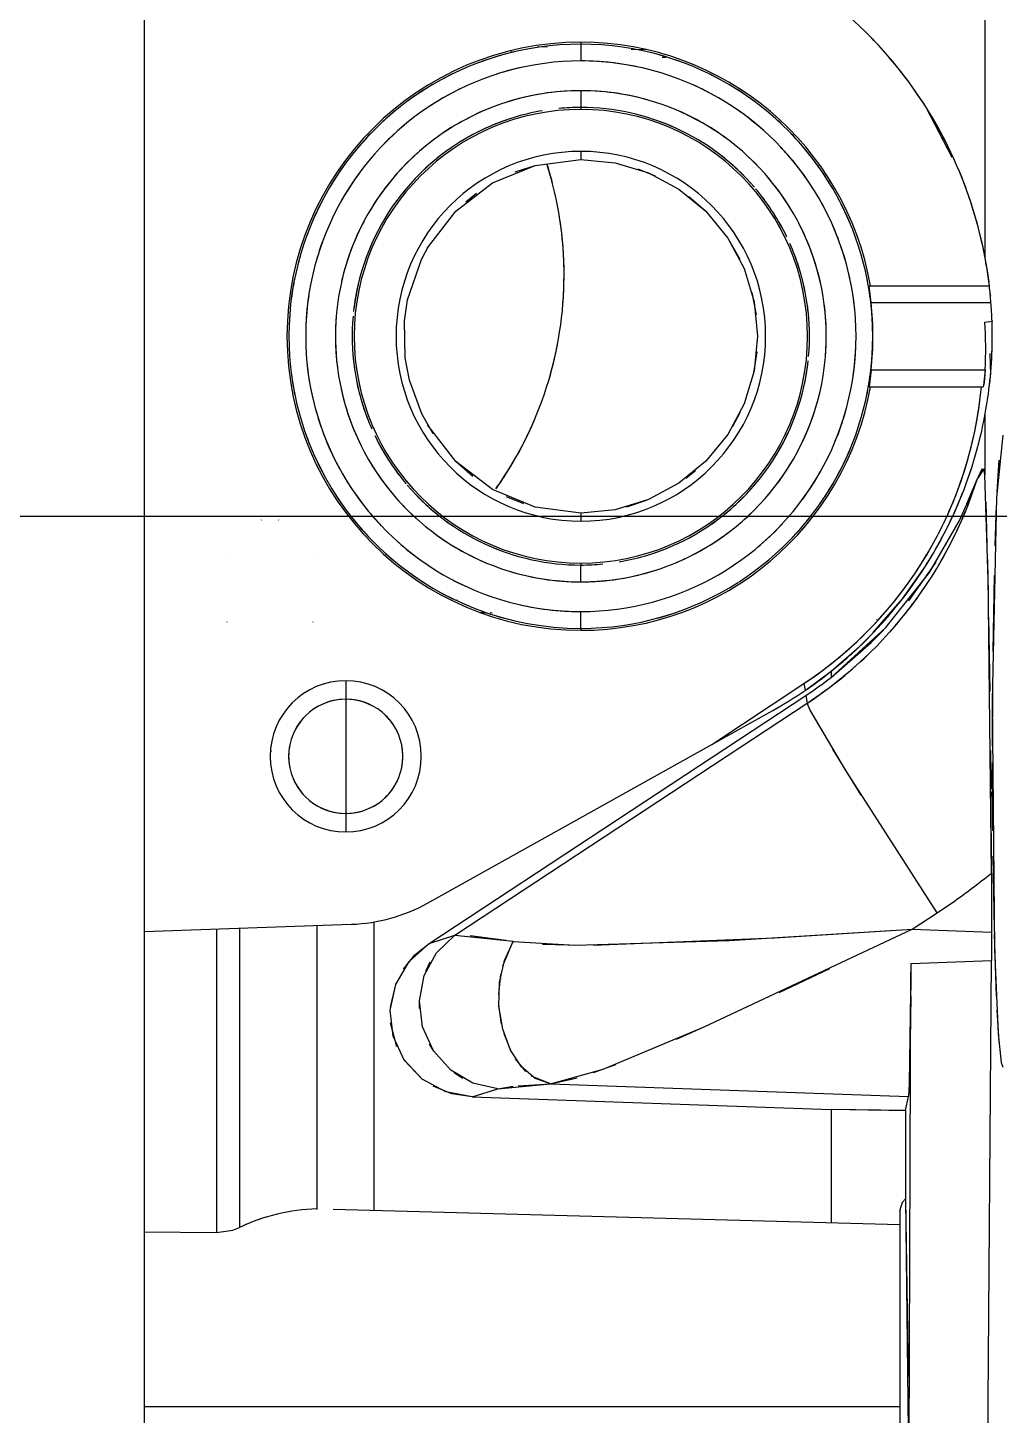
# Model space of a CAD drawing. Extents: x 33214 to 95067, y 8279 to 51908.
# Drawn here: x 43700.8 to 43758.6, y 24386.1 to 24468.6 of the extents above; entities that cross this region are included whole.
import ezdxf

# ---------------------------------------------------------------- set-up
doc = ezdxf.new("R2010")
doc.units = 0
doc.header["$LTSCALE"] = 300
doc.header["$MEASUREMENT"] = 0
doc.linetypes.add('SNT-025', pattern=[0.74, 0.4, -0.17, 0, -0.17])
doc.layers.add('GENERATORSETT', color=1, linetype='CONTINUOUS')

# ---------------------------------------------------------------- blocks, each defined once
blk = doc.blocks.new('GENERATOR-BORDE')
at = {"layer": 'GENERATORSETT'}
for p, q in [((-1496.049, 50.278), (-1496.049, 15.358)), ((-1496.049, 50.278), (-1496.049, 15.358)), ((-1546.108, 49.404), (-1546.108, -24.725)), ((-1546.108, 49.404), (-1546.108, -24.725)), ((-1520.108, 28.2), (-1520.108, 28.084)), ((-1520.108, 28.2), (-1520.108, 28.084)), ((-1520.108, 28.084), (-1520.108, 27.084)), ((-1520.108, 28.084), (-1520.108, 27.084)), ((-1524.292, 27.63), (-1524.116, 27.624)), ((-1524.292, 27.63), (-1524.116, 27.624)), ((-1515.269, 27.315), (-1515.053, 27.307)), ((-1515.269, 27.315), (-1515.053, 27.307)), ((-1501.378, 26.83), (-1501.377, 26.83)), ((-1520.108, 25.316), (-1520.108, 24.316)), ((-1520.108, 25.316), (-1520.108, 24.316)), ((-1520.108, 24.316), (-1520.108, 24.2)), ((-1520.108, 24.316), (-1520.108, 24.2)), ((-1499.537, 24.299), (-1498.013, 21.367)), ((-1520.108, 21.703), (-1520.108, 21.228)), ((-1520.108, 21.703), (-1520.108, 21.228)), ((-1497.668, 20.703), (-1497.584, 20.541)), ((-1505.369, 19.944), (-1505.369, 19.804)), ((-1505.369, 19.944), (-1505.369, 19.804)), ((-1505.369, 17.615), (-1505.369, 17.606)), ((-1505.369, 17.615), (-1505.369, 17.606)), ((-1496.186, 16.099), (-1496.186, 16.096)), ((-1496.186, 16.097), (-1495.907, 14.591)), ((-1496.017, 15.077), (-1495.907, 14.591)), ((-1495.907, 14.591), (-1495.901, 14.385)), ((-1495.907, 14.591), (-1495.825, 13.937)), ((-1502.938, 13.7), (-1502.868, 13.7)), ((-1502.938, 13.7), (-1502.868, 13.7)), ((-1502.868, 13.7), (-1495.786, 13.7)), ((-1502.868, 13.7), (-1495.785, 13.7)), ((-1502.829, 12.7), (-1495.687, 12.7)), ((-1502.829, 12.7), (-1495.687, 12.7)), ((-1495.73, 13.177), (-1495.725, 13.138)), ((-1496.061, 11.548), (-1495.624, 11.593)), ((-1496.061, 11.548), (-1495.624, 11.593)), ((-1495.626, 11.624), (-1495.625, 11.624)), ((-1495.625, 11.624), (-1495.623, 11.573)), ((-1495.625, 11.624), (-1495.624, 11.593)), ((-1495.625, 11.624), (-1495.624, 11.593)), ((-1495.751, 9.678), (-1495.711, 8.412)), ((-1502.829, 8.7), (-1496.03, 8.7)), ((-1502.829, 8.7), (-1496.03, 8.7)), ((-1502.938, 7.7), (-1502.868, 7.7)), ((-1502.938, 7.7), (-1502.868, 7.7)), ((-1502.868, 7.7), (-1496.258, 7.7)), ((-1502.868, 7.7), (-1496.258, 7.7)), ((-1500.101, 7.696), (-1500.1, 7.673)), ((-1496.258, 7.7), (-1496.153, 7.7)), ((-1496.258, 7.7), (-1496.153, 7.7)), ((-1496.258, 7.7), (-1496.153, 7.7)), ((-1496.049, 6.122), (-1496.049, 2.45)), ((-1496.049, 6.122), (-1496.049, 2.45)), ((-1497.008, 2.368), (-1497.005, 2.378)), ((-1497.008, 2.37), (-1497.005, 2.378)), ((-1497.008, 2.368), (-1497.005, 2.378)), ((-1496.493, 2.231), (-1496.493, 2.233)), ((-1505.369, 1.596), (-1505.369, 1.472)), ((-1505.369, 1.596), (-1505.369, 1.472)), ((-1497.539, 0.967), (-1497.381, 1.383)), ((-2671.228, 0), (68.869, 0)), ((-1520.108, 0.172), (-1520.108, -0.303)), ((-1520.108, 0.172), (-1520.108, -0.303)), ((-1539.136, -0.237), (-1539.12, -0.233)), ((-1538.12, -0.233), (-1538.102, -0.238)), ((-1541.19, -2.3), (-1541.187, -2.3)), ((-1536.052, -2.3), (-1536.05, -2.3)), ((-1520.108, -2.8), (-1520.108, -2.916)), ((-1520.108, -2.8), (-1520.108, -2.916)), ((-1520.108, -3.916), (-1520.108, -2.916)), ((-1520.108, -3.916), (-1520.108, -2.916)), ((-1500.95, -4.917), (-1499.722, -3.187)), ((-1499.722, -3.187), (-1499.7, -3.142)), ((-1502.707, -6.927), (-1500.95, -4.917)), ((-1527.587, -4.996), (-1527.448, -4.991)), ((-1527.587, -4.996), (-1527.448, -4.991)), ((-1526.071, -5.738), (-1525.801, -5.743)), ((-1525.513, -5.748), (-1525.383, -5.75)), ((-1520.108, -6.684), (-1520.108, -5.684)), ((-1520.108, -6.684), (-1520.108, -5.684)), ((-1541.19, -6.3), (-1541.187, -6.3)), ((-1541.187, -6.3), (-1541.183, -6.316)), ((-1536.058, -6.318), (-1536.052, -6.3)), ((-1536.052, -6.3), (-1536.05, -6.3)), ((-1502.499, -6.15), (-1502.462, -6.15)), ((-1502.034, -6.158), (-1502.032, -6.158)), ((-1495.555, -6.271), (-1495.552, -6.271)), ((-1520.108, -6.684), (-1520.108, -6.8)), ((-1520.108, -6.684), (-1520.108, -6.8)), ((-1502.93, -7.182), (-1502.872, -7.117)), ((-1505.212, -9.239), (-1503.692, -7.926)), ((-1534.108, -9.8), (-1534.108, -10.9)), ((-1534.108, -9.8), (-1534.108, -10.9)), ((-1506.758, -10.379), (-1505.212, -9.239)), ((-1505.212, -9.239), (-1505.212, -9.606)), ((-1505.212, -9.239), (-1505.212, -9.606)), ((-1529.14, -25.43), (-1506.705, -10.671)), ((-1529.14, -25.43), (-1506.705, -10.671)), ((-1512.308, -13.59), (-1506.831, -9.971)), ((-1512.308, -13.59), (-1506.831, -9.971)), ((-1506.831, -9.971), (-1506.758, -10.379)), ((-1506.831, -9.971), (-1506.758, -10.379)), ((-1506.705, -10.671), (-1506.623, -11.131)), ((-1506.705, -10.671), (-1506.623, -11.131)), ((-1534.108, -10.9), (-1534.108, -14.3)), ((-1534.108, -10.9), (-1534.108, -14.3)), ((-1527.612, -24.94), (-1506.623, -11.131)), ((-1527.612, -24.94), (-1506.623, -11.131)), ((-1512.308, -13.59), (-1508.686, -11.57)), ((-1512.308, -13.59), (-1508.686, -11.57)), ((-1538.587, -14), (-1538.528, -14)), ((-1538.587, -14), (-1538.528, -14)), ((-1529.237, -23.033), (-1512.308, -13.59)), ((-1529.237, -23.033), (-1512.308, -13.59)), ((-1534.108, -14.3), (-1534.108, -17.7)), ((-1534.108, -14.3), (-1534.108, -17.7)), ((-1534.108, -17.7), (-1534.108, -18.8)), ((-1534.108, -17.7), (-1534.108, -18.8)), ((-1495.659, -21.247), (-1495.659, -24.756)), ((-1495.659, -21.247), (-1495.659, -24.756)), ((-1495.557, -21.729), (-1495.551, -21.729)), ((-1500.376, -24.591), (-1498.896, -23.617)), ((-1500.376, -24.591), (-1498.896, -23.617)), ((-1546.108, -24.725), (-1533.759, -24.294)), ((-1546.108, -24.725), (-1533.759, -24.294)), ((-1546.108, -24.725), (-1546.108, -42.608)), ((-1546.108, -24.725), (-1546.108, -42.608)), ((-1541.804, -24.575), (-1541.804, -42.632)), ((-1541.804, -24.575), (-1541.804, -42.632)), ((-1540.443, -24.527), (-1540.443, -42.348)), ((-1540.443, -24.527), (-1540.443, -42.348)), ((-1535.831, -24.366), (-1535.831, -41.24)), ((-1535.831, -24.366), (-1535.831, -41.24)), ((-1532.427, -24.157), (-1532.427, -41.318)), ((-1532.427, -24.157), (-1532.427, -41.318)), ((-1500.376, -24.591), (-1495.659, -24.756)), ((-1500.376, -24.591), (-1495.659, -24.756)), ((-1529.14, -25.43), (-1527.612, -24.94)), ((-1529.14, -25.43), (-1527.612, -24.94)), ((-1500.562, -56.35), (-1500.453, -27.133)), ((-1500.562, -56.35), (-1500.453, -27.133)), ((-1500.449, -26.622), (-1495.664, -26.454)), ((-1495.878, -56.436), (-1495.655, -26.454)), ((-1495.878, -56.436), (-1495.655, -26.454)), ((-1495.664, -26.454), (-1495.655, -26.454)), ((-1495.664, -26.454), (-1495.655, -26.454)), ((-1495.664, -26.454), (-1495.655, -26.454)), ((-1524.88, -27.551), (-1524.864, -27.552)), ((-1524.88, -27.551), (-1524.864, -27.552)), ((-1507.88, -28.145), (-1507.872, -28.145)), ((-1507.88, -28.145), (-1507.872, -28.145)), ((-1521.924, -33.795), (-1500.607, -34.54)), ((-1521.924, -33.795), (-1500.607, -34.54)), ((-1526.579, -34.57), (-1525.051, -34.08)), ((-1526.579, -34.57), (-1525.051, -34.08)), ((-1526.579, -34.57), (-1505.212, -35.317)), ((-1526.579, -34.57), (-1505.212, -35.317)), ((-1500.778, -35.375), (-1500.607, -34.54)), ((-1500.778, -35.375), (-1500.607, -34.54)), ((-1505.212, -35.317), (-1505.212, -42.056)), ((-1505.212, -35.317), (-1505.212, -42.056)), ((-1500.778, -35.375), (-1500.778, -40.636)), ((-1500.778, -35.375), (-1500.778, -40.636)), ((-1535.832, -41.24), (-1535.831, -41.24)), ((-1534.855, -41.252), (-1501.108, -42.167)), ((-1500.817, -40.696), (-1500.778, -40.654)), ((-1501.108, -41.352), (-1501.108, -42.002)), ((-1501.108, -41.352), (-1501.108, -42.002)), ((-1501.108, -42.002), (-1501.108, -42.167)), ((-1546.108, -42.608), (-1541.804, -42.632)), ((-1546.108, -42.608), (-1546.108, -44.728)), ((-1546.108, -42.608), (-1541.804, -42.632)), ((-1546.108, -42.608), (-1546.108, -53)), ((-1501.108, -42.167), (-1501.108, -53)), ((-1501.108, -42.187), (-1501.108, -42.197)), ((-1501.108, -42.417), (-1501.108, -43.18)), ((-1501.108, -43.778), (-1501.108, -45.235)), ((-1546.108, -45.635), (-1546.108, -48.54)), ((-1501.108, -46.207), (-1501.108, -48.899)), ((-1546.108, -48.955), (-1546.108, -53)), ((-1501.108, -49.282), (-1501.108, -53)), ((-1546.108, -53), (-1546.108, -54.424)), ((-1546.108, -53), (-1546.108, -54.424)), ((-1546.108, -53), (-1501.108, -53)), ((-1546.108, -53), (-1501.108, -53)), ((-1501.108, -53), (-1501.108, -56.51)), ((-1501.108, -53), (-1501.108, -63.833))]:
    blk.add_line(p, q, dxfattribs=at)
for points in [[(-1522.115, 27.91), (-1522.716, 27.927)], [(-1522.115, 27.91), (-1522.716, 27.927)], [(-1516.268, 27.741), (-1517.111, 27.766)], [(-1516.268, 27.741), (-1517.111, 27.766)], [(-1529.236, 15.97), (-1527.56, 18.15), (-1525.377, 19.822), (-1522.835, 20.872), (-1520.108, 21.228)], [(-1524.021, 20.479), (-1522.838, 20.872)], [(-1520.108, 21.228), (-1518.056, 21.024), (-1516.083, 20.423), (-1514.266, 19.449), (-1512.672, 18.14), (-1511.365, 16.545), (-1510.393, 14.726), (-1509.795, 12.752), (-1509.593, 10.7), (-1509.795, 8.648), (-1510.393, 6.674), (-1511.365, 4.855), (-1512.672, 3.26), (-1514.266, 1.951), (-1516.083, 0.977), (-1518.056, 0.376), (-1520.108, 0.172)], [(-1516.706, 20.659), (-1515.692, 20.251)], [(-1526.965, 18.7), (-1526.314, 19.214)], [(-1513.677, 19.026), (-1512.692, 18.159)], [(-1529.582, 15.318), (-1529.176, 16.071)], [(-1511.33, 16.492), (-1510.65, 15.298)], [(-1530.425, 12.864), (-1529.582, 15.319)], [(-1509.922, 13.31), (-1509.67, 11.971)], [(-1502.829, 12.7), (-1502.938, 13.7)], [(-1502.829, 12.7), (-1502.893, 13.235)], [(-1530.608, 11.627), (-1530.425, 12.864)], [(-1530.571, 9.414), (-1530.608, 11.627)], [(-1530.318, 8.081), (-1530.571, 9.415)], [(-1509.634, 9.78), (-1509.82, 8.527)], [(-1502.829, 8.7), (-1502.938, 7.7)], [(-1502.829, 8.7), (-1502.893, 8.165)], [(-1496.03, 8.7), (-1496.126, 7.776), (-1496.153, 7.7)], [(-1496.03, 8.7), (-1496.097, 7.945)], [(-1529.584, 6.084), (-1530.319, 8.082)], [(-1496.098, 7.937), (-1496.153, 7.7)], [(-1528.904, 4.894), (-1529.584, 6.085)], [(-1510.634, 6.136), (-1511.069, 5.325)], [(-1520.108, 0.172), (-1522.835, 0.528), (-1525.377, 1.578), (-1527.56, 3.25), (-1529.236, 5.43)], [(-1494.983, 4.816), (-1495.353, 1.103), (-1495.609, -10.995), (-1495.472, -25.798), (-1495.254, -30.821), (-1495.077, -32.512), (-1494.983, -32.796)], [(-1495.218, 3.32), (-1495.337, 1.436)], [(-1526.548, 2.361), (-1527.534, 3.224)], [(-1513.278, 2.699), (-1513.861, 2.235)], [(-1496.049, 2.45), (-1496.118, 2.819), (-1496.492, 2.233)], [(-1496.205, 2.818), (-1496.492, 2.233)], [(-1496.226, 2.796), (-1496.492, 2.233)], [(-1496.205, 2.818), (-1496.224, 2.797)], [(-1497.116, 0.719), (-1496.492, 2.234)], [(-1496.493, 2.23), (-1496.492, 2.234)], [(-1495.842, -4.412), (-1496.049, 2.45)], [(-1523.513, 0.733), (-1524.527, 1.138)], [(-1516.22, 0.922), (-1517.384, 0.534)], [(-1497.135, 0.675), (-1496.892, 1.238)], [(-1505.212, -9.606), (-1501.952, -6.641), (-1499.355, -3.363), (-1497.59, -0.299), (-1497.118, 0.713)], [(-1495.906, -1.741), (-1495.983, 0.821)], [(-1495.373, 0.646), (-1495.46, -1.773)], [(-1495.979, -0.393), (-1495.985, -0.391)], [(-1495.437, -0.621), (-1495.441, -0.619)], [(-1495.659, -21.247), (-1495.862, -3.517), (-1495.893, -2.248)], [(-1500.575, -5.037), (-1498.955, -2.747)], [(-1495.507, -3.533), (-1495.584, -8.035)], [(-1495.826, -5.161), (-1495.836, -4.692)], [(-1495.735, -10.432), (-1495.809, -6.015)], [(-1505.212, -9.606), (-1502.823, -7.533), (-1502.097, -6.795)], [(-1495.605, -10.278), (-1495.617, -13.677)], [(-1498.896, -23.617), (-1504.322, -15.15), (-1506.445, -11.547), (-1506.623, -11.131)], [(-1503.412, -16.609), (-1505.102, -13.877)], [(-1495.676, -16.227), (-1495.694, -13.944)], [(-1495.617, -14.677), (-1495.596, -18.733)], [(-1495.659, -21.247), (-1495.675, -16.404)], [(-1495.58, -20.25), (-1495.504, -24.565)], [(-1524.134, -25.31), (-1520.455, -25.54), (-1511.285, -25.252), (-1500.376, -24.591)], [(-1521.924, -33.795), (-1518.77, -32.911), (-1512.769, -30.4), (-1500.376, -24.591)], [(-1519.376, -25.541), (-1508.587, -25.102), (-1500.376, -24.591)], [(-1500.377, -24.591), (-1500.376, -24.591)], [(-1495.659, -24.756), (-1495.664, -26.454)], [(-1495.659, -24.756), (-1495.664, -26.454)], [(-1526.579, -34.57), (-1528.157, -34.271), (-1529.554, -33.515), (-1530.634, -32.376), (-1531.292, -30.963), (-1531.464, -29.414), (-1531.134, -27.879), (-1530.333, -26.506), (-1529.14, -25.43)], [(-1530.67, -26.97), (-1529.988, -26.123), (-1529.14, -25.43)], [(-1525.051, -34.08), (-1526.536, -33.751), (-1527.859, -32.972), (-1528.892, -31.817), (-1529.533, -30.399), (-1529.722, -28.855), (-1529.439, -27.335), (-1528.712, -25.986), (-1527.612, -24.94)], [(-1527.612, -24.94), (-1524.141, -25.309)], [(-1526.69, -24.957), (-1524.575, -25.238)], [(-1521.923, -33.795), (-1522.824, -33.473), (-1523.639, -32.782), (-1524.302, -31.777), (-1524.763, -30.538), (-1524.983, -29.163), (-1524.947, -27.76), (-1524.656, -26.441), (-1524.134, -25.31)], [(-1524.753, -26.762), (-1524.15, -25.337)], [(-1524.141, -25.309), (-1524.134, -25.31)], [(-1524.138, -25.309), (-1524.134, -25.31)], [(-1522.401, -25.484), (-1520.126, -25.542)], [(-1495.497, -24.871), (-1495.376, -28.574)], [(-1495.474, -25.628), (-1495.477, -25.629)], [(-1529.343, -27.085), (-1529.077, -26.539)], [(-1508.306, -28.346), (-1505.276, -26.919)], [(-1500.453, -26.961), (-1500.555, -33.8), (-1500.607, -34.54)], [(-1500.452, -26.622), (-1500.46, -28.214)], [(-1531.451, -29.229), (-1531.105, -27.806)], [(-1524.998, -28.474), (-1524.87, -27.264)], [(-1529.715, -29.308), (-1529.72, -28.818)], [(-1500.462, -28.559), (-1500.492, -31.242)], [(-1524.835, -30.232), (-1524.988, -29.082)], [(-1495.337, -29.411), (-1495.219, -31.295)], [(-1531.066, -31.595), (-1531.446, -30.151)], [(-1514.407, -31.127), (-1512.545, -30.299)], [(-1524.283, -31.816), (-1524.683, -30.82)], [(-1500.494, -31.372), (-1500.543, -33.487)], [(-1528.871, -31.848), (-1529.122, -31.426)], [(-1529.514, -33.546), (-1530.651, -32.35)], [(-1523.377, -33.054), (-1524.004, -32.298)], [(-1519.348, -33.117), (-1518.032, -32.633)], [(-1527.135, -33.466), (-1527.647, -33.136)], [(-1525.051, -34.08), (-1521.924, -33.795)], [(-1523.838, -33.902), (-1521.924, -33.795)], [(-1521.924, -33.794), (-1523.042, -33.33)], [(-1521.924, -33.795), (-1520.327, -33.435)], [(-1500.545, -33.552), (-1500.607, -34.54)], [(-1526.579, -34.57), (-1527.783, -34.388), (-1528.904, -33.938)], [(-1525.051, -34.08), (-1524.148, -33.93)], [(-1500.778, -35.375), (-1505.212, -35.317)], [(-1501.897, -35.38), (-1505.212, -35.317)], [(-1500.778, -35.375), (-1501.775, -35.38)], [(-1535.831, -41.24), (-1535.819, -41.24)], [(-1535.831, -41.24), (-1535.821, -41.24)], [(-1501.108, -41.352), (-1500.955, -40.828), (-1500.777, -40.636)], [(-1500.778, -40.636), (-1500.611, -51.206)], [(-1500.778, -40.636), (-1500.61, -54.425), (-1500.741, -64.663), (-1500.778, -65.364)], [(-1541.804, -42.632), (-1540.832, -42.497), (-1540.443, -42.349)], [(-1541.804, -42.632), (-1540.832, -42.497), (-1540.443, -42.349)]]:
    blk.add_lwpolyline(points, dxfattribs=at)
for centre, radius, start, end in [((-1521.108, 10.7), 25.5, 36.62689, 70.90595), ((-1521.108, 10.7), 25.5, 36.62689, 70.90595), ((-1520.108, 10.7), 17.5, 90, 270), ((-1520.108, 10.7), 17.5, 90, 270), ((-1520.109, 10.7), 17.384, 89.99915, 122.66584), ((-1520.108, 10.7), 17.5, 9.87089, 90), ((-1520.108, 10.7), 17.5, 9.87087, 90), ((-1520.108, 10.7), 17.384, 57.30133, 90.00085), ((-1521.099, 10.709), 25.487, 36.6229, 44.13068), ((-1520.109, 10.7), 17.384, 105.14209, 110.34268), ((-1520.108, 10.7), 17.384, 69.65724, 74.85794), ((-1520.109, 10.7), 16.384, 89.99977, 270.00023), ((-1520.109, 10.7), 16.384, 102.17253, 108.86129), ((-1520.109, 10.7), 16.384, 89.99977, 90.0076), ((-1520.108, 10.7), 16.384, 269.99977, 90.00023), ((-1520.108, 10.7), 16.384, 76.16606, 90.00044), ((-1520.109, 10.7), 17.384, 120.47172, 126.27334), ((-1520.109, 10.7), 17.384, 116.04978, 118.28698), ((-1520.108, 10.7), 16.384, 62.26812, 66.27889), ((-1520.108, 10.7), 17.384, 61.71304, 63.95015), ((-1520.108, 10.7), 17.384, 53.72665, 59.5283), ((-1521.108, 10.7), 25.5, 32.22809, 36.62698), ((-1521.093, 10.705), 25.485, 6.74819, 36.6371), ((-1521.093, 10.705), 25.485, 6.74814, 36.6371), ((-1520.109, 10.7), 17.384, 122.77786, 188.16427), ((-1520.109, 10.7), 14.616, 89.99978, 270.00022), ((-1520.109, 10.7), 16.384, 116.06739, 122.8832), ((-1520.109, 10.7), 14.616, 89.99978, 108.02409), ((-1520.108, 10.7), 14.616, 269.99978, 90.00022), ((-1520.108, 10.7), 14.616, 72.19403, 90.00022), ((-1520.108, 10.7), 17.384, 302.80852, 57.23843), ((-1520.108, 10.7), 13.5, 90, 270), ((-1520.108, 10.7), 13.5, 90, 270), ((-1520.109, 10.7), 17.384, 129.71645, 133.1007), ((-1520.109, 10.7), 14.616, 112.9647, 126.81299), ((-1520.109, 10.7), 13.616, 99.63694, 112.69882), ((-1520.109, 10.7), 13.616, 89.99915, 95.51216), ((-1520.108, 10.7), 13.616, 40.62651, 90.00085), ((-1520.108, 10.7), 13.5, 270, 90), ((-1520.108, 10.7), 13.5, 270, 90), ((-1520.108, 10.7), 14.616, 53.16403, 67.12177), ((-1520.108, 10.7), 16.384, 48.31953, 54.77759), ((-1520.108, 10.7), 17.384, 46.89929, 50.28355), ((-1520.109, 10.7), 16.384, 129.88074, 136.98676), ((-1520.109, 10.7), 13.616, 109.08994, 114.9215), ((-1520.108, 10.7), 13.616, 65.07854, 70.91006), ((-1521.108, 10.7), 25.5, 26.65441, 30.86171), ((-1520.109, 10.7), 17.384, 135.99543, 141.74816), ((-1520.109, 10.7), 13.616, 114.43332, 172.74711), ((-1520.108, 10.7), 17.384, 38.25186, 44.00456), ((-1520.109, 10.7), 14.616, 131.71422, 149.54497), ((-1520.108, 10.7), 11.003, 90, 270), ((-1520.108, 10.7), 11.003, 90, 270), ((-1520.109, 10.7), 13.616, 124.57415, 126.27661), ((-1520.108, 10.7), 11.003, 270, 90), ((-1520.108, 10.7), 11.003, 270, 90), ((-1520.108, 10.7), 13.616, 53.72339, 54.52746), ((-1520.108, 10.7), 14.616, 30.72232, 48.52795), ((-1520.108, 10.7), 16.384, 34.43516, 43.51411), ((-1520.109, 10.7), 17.384, 144.23249, 147.44077), ((-1520.109, 10.7), 13.616, 128.1345, 135.65316), ((-1543.073, 14.343), 21.965, 17.09325, 17.35123), ((-1543.073, 14.343), 21.965, 0, 17.34956), ((-1543.073, 14.343), 21.965, 14.31477, 17.34999), ((-1520.108, 10.7), 13.616, 44.34684, 51.8655), ((-1520.108, 10.7), 17.384, 32.55917, 35.76755), ((-1520.109, 10.7), 16.384, 143.72597, 150.81209), ((-1521.108, 10.7), 25.5, 18.85763, 22.70222), ((-1543.073, 14.343), 21.965, 0, 13.00722), ((-1520.108, 10.7), 13.616, 26.77951, 40.15027), ((-1520.109, 10.7), 17.384, 151.72983, 157.14475), ((-1520.109, 10.7), 13.616, 145.03041, 145.05537), ((-1543.073, 14.343), 21.965, 12.00069, 12.01237), ((-1520.108, 10.7), 13.616, 34.94464, 37.31541), ((-1520.108, 10.7), 16.384, 20.62308, 28.8841), ((-1520.108, 10.7), 17.384, 22.85528, 28.27011), ((-1521.108, 10.7), 25.5, 17.29814, 18.70799), ((-1521.108, 10.7), 25.5, 12.44667, 18.69907), ((-1520.109, 10.7), 14.616, 152.0276, 167.06832), ((-1520.108, 10.7), 13.616, 25.70227, 32.78348), ((-1520.108, 10.7), 14.616, 12.53838, 27.40014), ((-1520.109, 10.7), 17.384, 159.08514, 159.95455), ((-1520.109, 10.7), 16.384, 157.64184, 164.46613), ((-1520.108, 10.7), 13.616, 11.11132, 23.87805), ((-1520.108, 10.7), 16.384, 5.32274, 19.111), ((-1521.108, 10.7), 25.5, 12.21998, 12.27755), ((-1521.111, 10.703), 25.503, 12.20161, 12.21447), ((-1520.108, 10.7), 13.616, 16.13425, 20.87445), ((-1520.109, 10.7), 17.384, 168.42495, 172.45611), ((-1520.109, 10.7), 13.616, 162.31935, 163.86577), ((-1543.073, 14.343), 21.965, 324.61352, 0), ((-1543.073, 14.343), 21.965, 324.62511, 0), ((-1543.073, 14.343), 21.965, 355.42774, 0), ((-1520.108, 10.7), 17.384, 7.54391, 11.57496), ((-1520.109, 10.7), 13.616, 166.43975, 173.81298), ((-1520.108, 10.7), 13.616, 5.67401, 13.56026), ((-1521.121, 10.698), 25.513, 4.50023, 6.75701), ((-1521.121, 10.698), 25.513, 4.50023, 6.75701), ((-1520.109, 10.7), 16.384, 171.55712, 178.35232), ((-1520.108, 10.7), 13.616, 354.96136, 7.89619), ((-1520.108, 10.7), 14.616, 355.32341, 7.26679), ((-1520.108, 10.7), 17.395, 353.39788, 6.60212), ((-1520.108, 10.7), 17.395, 353.39787, 6.60212), ((-1521.112, 10.704), 25.503, 1.99792, 4.48831), ((-1521.112, 10.704), 25.503, 1.99792, 4.48831), ((-1520.109, 10.7), 14.616, 175.32341, 187.26679), ((-1520.109, 10.7), 13.616, 174.96136, 187.89619), ((-1521.108, 10.7), 25.499, 352.25168, 2.00823), ((-1520.109, 10.7), 13.616, 177.82735, 182.54829), ((-1520.108, 10.7), 13.616, 357.82733, 2.54827), ((-1520.038, 9.866), 24.036, 357.22035, 4.01259), ((-1520.038, 9.866), 24.036, 357.22035, 4.01259), ((-1521.108, 10.7), 25.499, 352.24315, 1.79242), ((-1543.073, 14.343), 21.965, 343.21965, 349.10773), ((-1520.108, 10.7), 16.384, 351.55712, 358.35232), ((-1521.111, 10.703), 25.503, 357.69283, 359.82604), ((-1520.109, 10.7), 16.384, 185.32274, 199.11099), ((-1520.109, 10.7), 13.616, 185.67403, 193.56026), ((-1520.108, 10.7), 13.616, 346.43975, 353.81298), ((-1521.111, 10.703), 25.503, 354.25299, 356.56061), ((-1520.109, 10.7), 17.384, 187.54391, 191.57496), ((-1520.108, 10.7), 13.616, 294.43332, 352.74711), ((-1520.108, 10.7), 17.384, 348.42495, 352.45611), ((-1520.109, 10.7), 17.384, 188.20461, 270.00085), ((-1520.109, 10.7), 14.616, 192.53838, 207.40014), ((-1520.109, 10.7), 13.616, 191.11132, 203.87805), ((-1520.108, 10.7), 17.5, 270, 350.12911), ((-1520.108, 10.7), 17.5, 270, 350.12911), ((-1519.937, 9.869), 23.778, 303.44669, 354.76533), ((-1519.937, 9.869), 23.778, 348.50434, 354.76533), ((-1520.109, 10.7), 13.616, 196.13425, 200.87445), ((-1520.108, 10.7), 14.616, 332.0276, 347.06832), ((-1520.108, 10.7), 13.616, 342.31935, 343.86577), ((-1521.108, 10.7), 25.499, 348.03484, 352.24785), ((-1520.108, 10.7), 16.384, 337.64184, 344.46613), ((-1543.073, 14.343), 21.965, 331.6499, 337.00846), ((-1520.108, 10.7), 13.616, 327.21653, 335.15014), ((-1521.108, 10.7), 25.499, 334.99164, 348.02348), ((-1519.937, 9.869), 23.778, 341.71974, 348.49986), ((-1520.109, 10.7), 17.384, 200.04536, 200.91489), ((-1520.109, 10.7), 16.384, 200.62308, 208.88408), ((-1520.109, 10.7), 13.616, 205.70227, 212.78348), ((-1520.109, 10.7), 13.616, 206.77951, 220.15027), ((-1520.109, 10.7), 17.384, 202.85528, 208.27011), ((-1543.073, 14.343), 21.965, 324.61803, 332.05148), ((-1543.073, 14.343), 21.965, 331.31616, 331.62881), ((-1520.108, 10.7), 17.384, 331.72983, 337.14475), ((-1520.109, 10.7), 14.616, 210.72232, 228.52795), ((-1520.109, 10.7), 13.616, 214.94464, 217.31541), ((-1520.108, 10.7), 14.616, 311.71422, 329.54497), ((-1520.108, 10.7), 13.616, 325.03041, 325.05537), ((-1520.108, 10.7), 16.384, 323.72597, 330.81209), ((-1521.108, 10.7), 25.5, 340.94922, 342.01872), ((-1521.108, 10.7), 25.5, 342.14419, 342.52232), ((-1520.109, 10.7), 13.616, 220.62651, 270.00085), ((-1543.073, 14.343), 21.965, 324.62459, 325.00347), ((-1520.434, 9.859), 25.127, 303.34438, 342.33328), ((-1519.937, 9.869), 23.778, 336.27888, 341.71207), ((-1521.108, 10.7), 25.5, 340.9277, 340.94249), ((-1520.109, 10.7), 17.384, 212.55917, 214.58286), ((-1520.109, 10.7), 17.384, 214.59906, 215.76755), ((-1520.109, 10.7), 16.384, 214.43516, 223.5141), ((-1520.109, 10.7), 13.616, 224.34684, 231.8655), ((-1520.108, 10.7), 13.616, 308.1345, 315.65316), ((-1520.108, 10.7), 17.384, 324.23249, 327.44077), ((-1521.108, 10.7), 25.5, 333.68137, 337.56249), ((-1519.937, 9.869), 23.778, 329.89372, 336.27608), ((-1520.434, 9.859), 25.127, 330.01828, 337.90159), ((-1520.109, 10.7), 17.384, 218.25186, 224.00456), ((-1520.109, 10.7), 13.616, 233.72339, 234.52746), ((-1520.108, 10.7), 13.616, 304.57415, 306.27661), ((-1520.108, 10.7), 16.384, 309.88074, 316.98676), ((-1520.108, 10.7), 17.384, 315.99543, 321.74816), ((-1521.108, 10.7), 25.499, 322.32473, 334.98309), ((-1521.108, 10.7), 25.499, 327.37467, 334.99677), ((-1521.108, 10.7), 25.5, 330.59591, 333.82816), ((-1520.109, 10.7), 16.384, 228.31953, 234.77759), ((-1520.109, 10.7), 14.616, 233.16403, 247.12177), ((-1520.109, 10.7), 13.616, 245.07854, 250.91006), ((-1520.108, 10.7), 13.616, 289.08994, 294.9215), ((-1520.108, 10.7), 14.616, 292.9647, 306.81299), ((-1520.109, 10.7), 17.384, 226.89929, 228.39687), ((-1520.109, 10.7), 17.384, 228.51129, 230.28355), ((-1520.108, 10.7), 13.616, 279.63694, 292.69882), ((-1519.937, 9.869), 23.778, 303.44669, 329.88731), ((-1520.109, 10.7), 14.616, 252.19403, 270.00022), ((-1520.108, 10.7), 13.616, 269.99915, 275.51216), ((-1520.108, 10.7), 14.616, 269.99978, 288.02409), ((-1521.108, 10.7), 25.499, 321.89696, 327.22136), ((-1520.109, 10.7), 17.384, 233.72665, 239.5283), ((-1520.109, 10.7), 16.384, 242.26812, 246.27889), ((-1520.108, 10.7), 17.384, 269.99915, 302.65035), ((-1520.109, 10.7), 17.384, 241.71304, 243.95015), ((-1521.108, 10.7), 25.499, 315.62786, 322.16596), ((-1520.434, 9.859), 25.127, 318.15883, 325.86431), ((-1521.108, 10.7), 25.5, 322.9287, 322.97912), ((-1520.109, 10.7), 17.384, 249.65724, 254.85794), ((-1520.109, 10.7), 16.384, 256.16606, 270.00023), ((-1520.108, 10.7), 16.384, 269.99956, 270.00824), ((-1520.108, 10.7), 17.384, 285.14209, 290.34268), ((-1521.108, 10.7), 25.5, 318.49464, 320.08269), ((-1521.108, 10.7), 25.499, 304.24666, 315.63416), ((-1521.108, 10.7), 25.499, 304.24777, 315.62463), ((-1520.434, 9.859), 25.127, 303.34438, 314.57145), ((-1521.108, 10.7), 25.5, 310.36421, 312.38682), ((-1521.108, 10.7), 25.5, 313.07826, 314.63957), ((-1534.108, -14.3), 4.5, 90, 270), ((-1534.108, -14.3), 4.5, 90, 270), ((-1534.108, -14.3), 4.5, 270, 90), ((-1534.108, -14.3), 4.5, 270, 90), ((-1520.202, 9.844), 24.556, 303.34028, 307.62032), ((-1520.202, 9.844), 24.556, 303.34028, 307.62032), ((-1521.119, 10.722), 25.524, 306.01547, 306.516), ((-1521.119, 10.722), 25.524, 306.02352, 306.52706), ((-1521.119, 10.722), 25.524, 308.52638, 308.55199), ((-1521.108, 10.7), 25.5, 308.56346, 308.5822), ((-1521.107, 10.698), 25.497, 299.15258, 304.24709), ((-1521.107, 10.698), 25.497, 299.15258, 304.24718), ((-1534.108, -14.3), 3.4, 90.00078, 269.99922), ((-1534.108, -14.3), 3.4, 90.00078, 123.7289), ((-1534.108, -14.3), 3.4, 56.64888, 89.99922), ((-1534.108, -14.3), 3.4, 270.00078, 89.99922), ((-1534.108, -14.3), 3.4, 133.1384, 156.89684), ((-1534.108, -14.3), 3.4, 22.60296, 46.42108), ((-1534.108, -14.3), 3.4, 23.10348, 46.12871), ((-1534.108, -14.3), 3.4, 23.10348, 46.12871), ((-1534.108, -14.3), 3.4, 169.12818, 190.87182), ((-1534.108, -14.3), 3.4, 169.12818, 190.87182), ((-1534.108, -14.3), 3.4, 169.29783, 190.24027), ((-1534.108, -14.3), 3.4, 349.12818, 10.87182), ((-1534.108, -14.3), 3.4, 349.12818, 10.87182), ((-1534.108, -14.3), 3.4, 349.29783, 10.24027), ((-1534.108, -14.3), 3.4, 202.60296, 226.42108), ((-1534.108, -14.3), 3.4, 203.10348, 226.12871), ((-1534.108, -14.3), 3.4, 203.10348, 226.12871), ((-1534.108, -14.3), 3.4, 313.1384, 336.89684), ((-1534.108, -14.3), 3.4, 236.64888, 269.99922), ((-1534.108, -14.3), 3.4, 270.00078, 303.7289), ((-1520.923, 9.861), 40.075, 303.34268, 309.08146), ((-1520.923, 9.861), 40.075, 303.34268, 309.08146), ((-1534.109, -14.299), 10.001, 272.00179, 299.15113), ((-1535.56, -52.51), 11.274, 91.37379, 115.66359), ((-1535.56, -52.51), 11.274, 107.01343, 115.66336)]:
    blk.add_arc(centre, radius, start, end, dxfattribs=at)

msp = doc.modelspace()

# ---------------------------------------------------------------- block references
at = {"layer": 'GENERATORSETT', "linetype": 'SNT-025'}
msp.add_blockref('GENERATOR-BORDE', (45253.816, 24439.584), dxfattribs=at)

doc.saveas('drawing.dxf')
